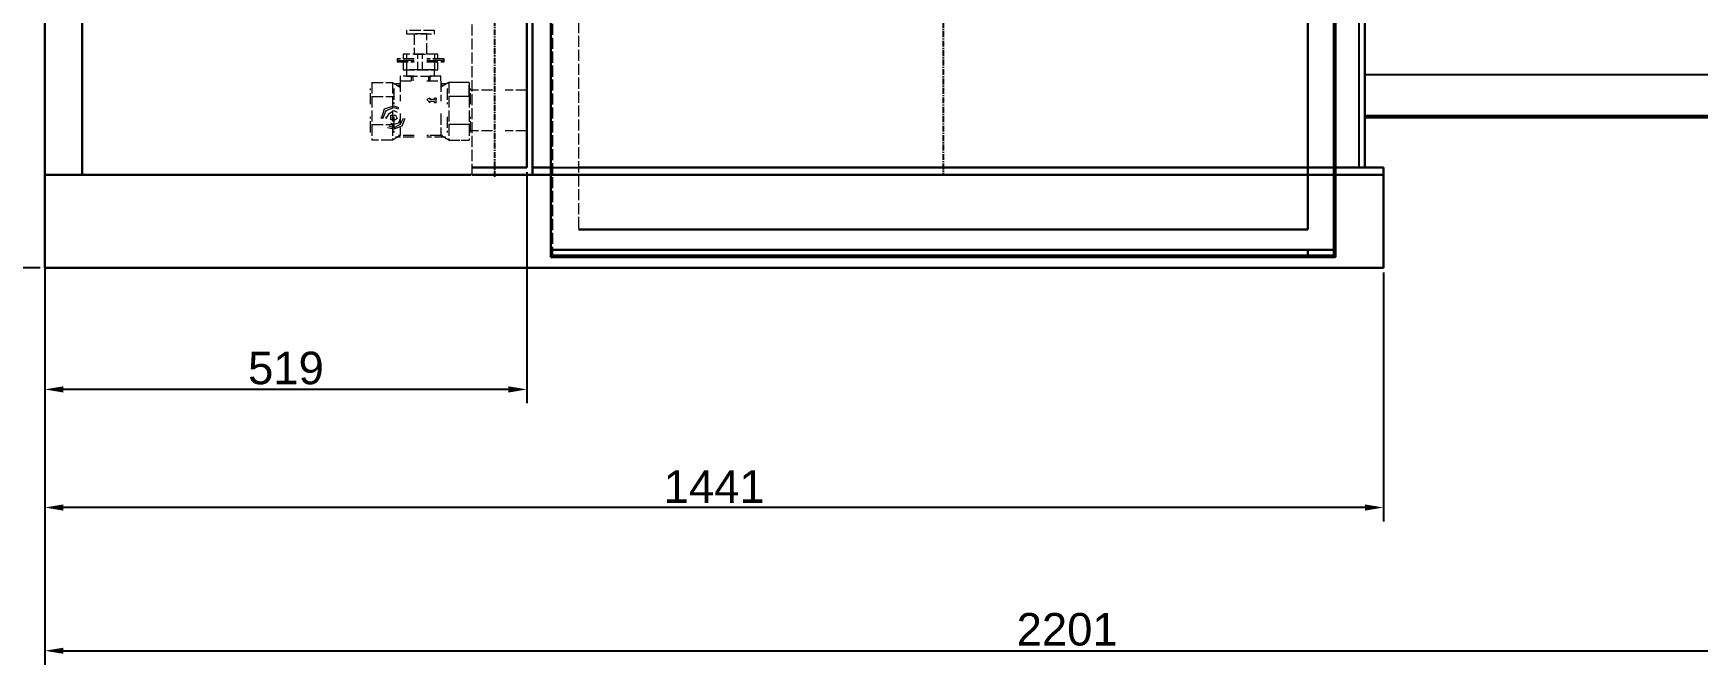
# Model space of a CAD drawing. Header units: millimetres. Extents: x 3151 to 13728, y 2378 to 9705.
# Drawn here: x 7918 to 9710, y 6109 to 6789 of the extents above; entities that cross this region are included whole.
import ezdxf

# ---------------------------------------------------------------- set-up
doc = ezdxf.new("R2010")
doc.units = ezdxf.units.MM
for name, pattern in [('ACAD_ISO02W100', [15, 12, -3]), ('CENTER', [50.8, 31.75, -6.35, 6.35, -6.35]), ('CENTERX2', [101.6, 63.5, -12.7, 12.7, -12.7]), ('DASHED', [0.75, 0.5, -0.25])]:
    doc.linetypes.add(name, pattern=pattern)
for name, color, linetype, lineweight in [('1', 4, 'Continuous', 53), ('标注、文本', 3, 'Continuous', 18), ('粗实线', 4, 'Continuous', 40)]:
    doc.layers.add(name, color=color, linetype=linetype, lineweight=lineweight)
doc.layers.add('3中心线层', color=1, linetype='CENTER')
doc.layers.add('4虚线层', color=6, linetype='DASHED')
doc.styles.get("Standard").update_dxf_attribs({"font": 'arial.ttf'})
doc.dimstyles.new('1-15', dxfattribs={"dimscale": 10, "dimtxt": 3.5, "dimasz": 2, "dimexe": 1.5, "dimexo": 0.5, "dimgap": 0.5, "dimtad": 1, "dimtoh": 1, "dimdec": 1, "dimdsep": 46, "dimtxsty": 'Standard', "dimcen": 2.5, "dimclrd": 3, "dimclre": 3, "dimclrt": 3, "dimadec": 0, "dimazin": 2, "dimtfac": 1, "dimtdec": 1, "dimtmove": 0, "dimatfit": 2, "dimfxl": 1, "dimarcsym": 0})

# ---------------------------------------------------------------- blocks, each defined once
blk = doc.blocks.new('*D78')
at = {"layer": 'Defpoints', "color": 0, "transparency": 16777216}
for p in [(7930.6, 6644.5), (8449.6, 6644.5), (7930.6, 6405.7)]:
    blk.add_point(p, dxfattribs=at)
at = {"layer": '标注、文本', "color": 3, "lineweight": -2, "transparency": 16777216}
for p, q in [((7930.6, 6639.5), (7930.6, 6390.7)), ((8449.6, 6639.5), (8449.6, 6390.7)), ((8429.6, 6405.7), (7950.6, 6405.7))]:
    blk.add_line(p, q, dxfattribs=at)
at = {"layer": '标注、文本', "color": 3, "transparency": 16777216}
for points in [[(7950.6, 6409), (7950.6, 6402.3), (7930.6, 6405.7)], [(8429.6, 6409), (8429.6, 6402.3), (8449.6, 6405.7)]]:
    blk.add_solid(points, dxfattribs=at)
at = {"layer": '标注、文本', "color": 3, "transparency": 16777216, "insert": (8190.1, 6428.5), "char_height": 35, "attachment_point": 5}
blk.add_mtext('519', dxfattribs=at)
blk = doc.blocks.new('*D79')
at = {"layer": 'Defpoints', "color": 0, "transparency": 16777216}
for p in [(7930.6, 6536.5), (9371.6, 6536.5), (7930.6, 6278.6)]:
    blk.add_point(p, dxfattribs=at)
at = {"layer": '标注、文本', "color": 3, "lineweight": -2, "transparency": 16777216}
for p, q in [((7930.6, 6531.5), (7930.6, 6263.6)), ((9371.6, 6531.5), (9371.6, 6263.6)), ((9351.6, 6278.6), (7950.6, 6278.6))]:
    blk.add_line(p, q, dxfattribs=at)
at = {"layer": '标注、文本', "color": 3, "transparency": 16777216}
for points in [[(7950.6, 6281.9), (7950.6, 6275.2), (7930.6, 6278.6)], [(9351.6, 6281.9), (9351.6, 6275.2), (9371.6, 6278.6)]]:
    blk.add_solid(points, dxfattribs=at)
at = {"layer": '标注、文本', "color": 3, "transparency": 16777216, "insert": (8651.1, 6301.1), "char_height": 35, "attachment_point": 5}
blk.add_mtext('1441', dxfattribs=at)
blk = doc.blocks.new('*D80')
at = {"layer": 'Defpoints', "color": 0, "transparency": 16777216}
for p in [(10131.6, 6699.5), (7930.6, 6536.5), (10131.6, 6124.4)]:
    blk.add_point(p, dxfattribs=at)
at = {"layer": '标注、文本', "color": 3, "lineweight": -2, "transparency": 16777216}
for p, q in [((10131.6, 6694.5), (10131.6, 6109.4)), ((7930.6, 6531.5), (7930.6, 6109.4)), ((7950.6, 6124.4), (10111.6, 6124.4))]:
    blk.add_line(p, q, dxfattribs=at)
at = {"layer": '标注、文本', "color": 3, "transparency": 16777216}
for points in [[(7950.6, 6127.7), (7950.6, 6121.1), (7930.6, 6124.4)], [(10111.6, 6127.7), (10111.6, 6121.1), (10131.6, 6124.4)]]:
    blk.add_solid(points, dxfattribs=at)
at = {"layer": '标注、文本', "color": 3, "transparency": 16777216, "insert": (9031.1, 6147.3), "char_height": 35, "attachment_point": 5}
blk.add_mtext('2201', dxfattribs=at)
blk = doc.blocks.new('*D57')
at = {"layer": 'Defpoints', "color": 0, "transparency": 16777216}
for p in [(7688.4, 8487.8), (7930.6, 8487.8), (7930.6, 6536.5)]:
    blk.add_point(p, dxfattribs=at)
at = {"layer": '标注、文本', "color": 3, "lineweight": -2, "transparency": 16777216}
for p, q in [((7925.6, 8487.8), (7673.4, 8487.8)), ((7688.4, 6556.5), (7688.4, 8467.8)), ((7925.6, 6536.5), (7673.4, 6536.5))]:
    blk.add_line(p, q, dxfattribs=at)
at = {"layer": '标注、文本', "color": 3, "transparency": 16777216}
for points in [[(7685.1, 8467.8), (7691.7, 8467.8), (7688.4, 8487.8)], [(7685.1, 6556.5), (7691.7, 6556.5), (7688.4, 6536.5)]]:
    blk.add_solid(points, dxfattribs=at)
at = {"layer": '标注、文本', "color": 3, "transparency": 16777216, "insert": (7665.5, 7512.1), "char_height": 35, "attachment_point": 5, "rotation": 90}
blk.add_mtext('1950', dxfattribs=at)

msp = doc.modelspace()

# ---------------------------------------------------------------- linework, layer by layer
at = {"color": 2, "linetype": 'ACAD_ISO02W100', "lineweight": 13}
for p, q in [((8390.596, 6636.453), (8390.596, 8457.805)), ((8477.096, 7969.249), (8477.096, 6549.837)), ((8505.096, 7941.249), (8505.096, 6577.837))]:
    msp.add_line(p, q, dxfattribs=at)
for points in [[(8319.818, 6791.793), (8319.818, 6788.423), (8350.156, 6788.423), (8350.156, 6791.793)], [(8328.245, 6788.423), (8328.245, 6766.512), (8341.729, 6766.512), (8341.729, 6788.423)], [(8319.818, 6749.658), (8319.818, 6742.916), (8350.156, 6742.916), (8350.156, 6749.658)], [(8302.964, 6697.41), (8302.964, 6700.781), (8306.335, 6700.781), (8308.02, 6700.781), (8309.706, 6697.41), (8308.02, 6695.724), (8306.335, 6695.724), (8302.964, 6695.724)], [(8304.65, 6697.41), (8304.65, 6699.095), (8306.335, 6699.095), (8306.335, 6697.41)]]:
    msp.add_lwpolyline(points, close=True, dxfattribs=at)
for points in [[(8309.706, 6761.456), (8309.706, 6759.77), (8328.245, 6759.77)], [(8328.245, 6761.456), (8309.706, 6761.456)], [(8309.706, 6759.77), (8309.706, 6758.085), (8328.245, 6758.085)], [(8328.245, 6759.77), (8309.706, 6759.77)], [(8353.527, 6761.456), (8353.527, 6766.512), (8316.448, 6766.512), (8316.448, 6761.456)], [(8316.448, 6758.085), (8316.448, 6749.658), (8353.527, 6749.658), (8353.527, 6758.085)], [(8341.729, 6759.77), (8360.268, 6759.77), (8360.268, 6761.456), (8341.729, 6761.456)], [(8341.729, 6758.085), (8360.268, 6758.085), (8360.268, 6759.77), (8341.729, 6759.77)], [(8313.077, 6742.916), (8313.077, 6737.86), (8328.245, 6737.86)], [(8328.245, 6742.916), (8313.077, 6742.916)], [(8313.077, 6737.86), (8313.077, 6715.949)], [(8341.729, 6737.86), (8356.898, 6737.86), (8356.898, 6742.916), (8341.729, 6742.916)], [(8356.898, 6737.86), (8356.898, 6715.949)], [(8281.054, 6712.579), (8281.054, 6729.433)], [(8282.739, 6736.175), (8282.739, 6721.006), (8304.65, 6721.006)], [(8282.739, 6736.175), (8282.739, 6721.006), (8282.739, 6690.668), (8282.739, 6673.814)], [(8304.65, 6736.175), (8304.65, 6721.006), (8304.65, 6690.668), (8304.65, 6673.814)], [(8365.325, 6736.175), (8365.325, 6721.006), (8365.325, 6690.668), (8365.325, 6673.814)], [(8387.235, 6736.175), (8387.235, 6721.006), (8387.235, 6690.668), (8387.235, 6673.814)], [(8388.921, 6712.579), (8388.921, 6729.433)], [(8412.517, 6727.747), (8388.921, 6727.747)], [(8449.596, 6727.747), (8426, 6727.747)], [(8292.852, 6697.41), (8296.222, 6707.522), (8306.335, 6710.893), (8311.391, 6709.208)], [(8294.537, 6697.41), (8297.908, 6705.837), (8306.335, 6709.208), (8311.391, 6707.522)], [(8297.908, 6697.41), (8301.279, 6702.466), (8306.335, 6705.837), (8309.706, 6704.151)], [(8313.077, 6702.466), (8313.077, 6678.87), (8304.65, 6673.814)], [(8345.1, 6719.32), (8341.729, 6717.635), (8345.1, 6714.264)], [(8345.1, 6719.32), (8345.1, 6717.635)], [(8345.1, 6714.264), (8345.1, 6715.949), (8350.156, 6715.949)], [(8351.841, 6719.32), (8350.156, 6719.32), (8350.156, 6717.635)], [(8351.841, 6714.264), (8350.156, 6714.264), (8350.156, 6715.949)], [(8351.841, 6719.32), (8351.841, 6717.635)], [(8356.898, 6702.466), (8356.898, 6678.87)], [(8282.739, 6690.668), (8304.65, 6690.668)], [(8292.852, 6697.41), (8292.852, 6699.095)], [(8294.537, 6697.41), (8294.537, 6699.095)], [(8318.133, 6697.41), (8314.762, 6688.983), (8306.335, 6685.612), (8299.593, 6687.297)], [(8316.448, 6697.41), (8313.077, 6690.668), (8306.335, 6687.297), (8301.279, 6688.983)], [(8313.077, 6697.41), (8311.391, 6692.354), (8306.335, 6690.668), (8302.964, 6692.354)], [(8306.335, 6699.095), (8306.335, 6682.241)], [(8363.639, 6699.095), (8363.639, 6682.241)], [(8412.517, 6683.926), (8388.921, 6683.926)], [(8449.596, 6683.926), (8426, 6683.926)], [(8328.245, 6677.185), (8308.02, 6677.185)], [(8328.245, 6678.87), (8311.391, 6678.87)], [(8328.245, 6678.87), (8313.077, 6678.87)], [(8358.583, 6678.87), (8341.729, 6678.87)], [(8361.954, 6677.185), (8341.729, 6677.185)]]:
    msp.add_lwpolyline(points, dxfattribs=at)
for points in [[(8319.818, 6766.512), (8319.818, 6766.512), (8319.818, 6761.456), (8319.818, 6761.456)], [(8319.818, 6758.085), (8319.818, 6758.085), (8319.818, 6749.658), (8319.818, 6749.658)], [(8331.616, 6766.512), (8331.616, 6766.512), (8331.616, 6761.456), (8331.616, 6761.456)], [(8331.616, 6758.085), (8331.616, 6758.085), (8331.616, 6749.658), (8331.616, 6749.658)], [(8336.673, 6766.512), (8336.673, 6766.512), (8336.673, 6761.456), (8336.673, 6761.456)], [(8336.673, 6758.085), (8336.673, 6758.085), (8336.673, 6749.658), (8336.673, 6749.658)], [(8350.156, 6766.512), (8350.156, 6766.512), (8350.156, 6761.456), (8350.156, 6761.456)], [(8350.156, 6758.085), (8350.156, 6758.085), (8350.156, 6749.658), (8350.156, 6749.658)], [(8324.875, 6742.916), (8324.875, 6742.916), (8324.875, 6737.86), (8324.875, 6737.86)], [(8326.56, 6742.916), (8326.56, 6742.916), (8326.56, 6737.86), (8326.56, 6737.86)], [(8343.414, 6742.916), (8343.414, 6742.916), (8343.414, 6737.86), (8343.414, 6737.86)], [(8345.1, 6742.916), (8345.1, 6742.916), (8345.1, 6737.86), (8345.1, 6737.86)], [(8282.739, 6736.175), (8282.739, 6736.175), (8304.65, 6736.175), (8304.65, 6736.175)], [(8304.65, 6736.175), (8304.65, 6736.175), (8313.077, 6731.118), (8313.077, 6731.118)], [(8306.335, 6729.433), (8306.335, 6729.433), (8306.335, 6712.579), (8306.335, 6712.579)], [(8313.077, 6734.489), (8313.077, 6734.489), (8308.02, 6734.489), (8308.02, 6734.489)], [(8313.077, 6732.804), (8313.077, 6732.804), (8311.391, 6732.804), (8311.391, 6732.804)], [(8365.325, 6736.175), (8365.325, 6736.175), (8356.898, 6731.118), (8356.898, 6731.118)], [(8361.954, 6734.489), (8361.954, 6734.489), (8356.898, 6734.489), (8356.898, 6734.489)], [(8358.583, 6732.804), (8358.583, 6732.804), (8356.898, 6732.804), (8356.898, 6732.804)], [(8363.639, 6729.433), (8363.639, 6729.433), (8363.639, 6712.579), (8363.639, 6712.579)], [(8377.123, 6736.175), (8377.123, 6736.175), (8365.325, 6736.175), (8365.325, 6736.175)], [(8377.123, 6721.006), (8377.123, 6721.006), (8365.325, 6721.006), (8365.325, 6721.006)], [(8387.235, 6736.175), (8387.235, 6736.175), (8377.123, 6736.175), (8377.123, 6736.175)], [(8387.235, 6721.006), (8387.235, 6721.006), (8377.123, 6721.006), (8377.123, 6721.006)], [(8387.235, 6721.006), (8387.235, 6721.006), (8387.235, 6736.175), (8387.235, 6736.175)], [(8350.156, 6717.635), (8350.156, 6717.635), (8345.1, 6717.635), (8345.1, 6717.635)], [(8351.841, 6714.264), (8351.841, 6714.264), (8351.841, 6717.635), (8351.841, 6717.635)], [(8281.054, 6682.241), (8281.054, 6682.241), (8281.054, 6699.095), (8281.054, 6699.095)], [(8297.908, 6697.41), (8297.908, 6697.41), (8297.908, 6699.095), (8297.908, 6699.095)], [(8377.123, 6690.668), (8377.123, 6690.668), (8365.325, 6690.668), (8365.325, 6690.668)], [(8387.235, 6690.668), (8387.235, 6690.668), (8377.123, 6690.668), (8377.123, 6690.668)], [(8388.921, 6682.241), (8388.921, 6682.241), (8388.921, 6699.095), (8388.921, 6699.095)], [(8304.65, 6673.814), (8304.65, 6673.814), (8282.739, 6673.814), (8282.739, 6673.814)], [(8356.898, 6678.87), (8356.898, 6678.87), (8341.729, 6678.87), (8341.729, 6678.87)], [(8365.325, 6673.814), (8365.325, 6673.814), (8356.898, 6678.87), (8356.898, 6678.87)], [(8365.325, 6673.814), (8365.325, 6673.814), (8378.808, 6673.814), (8378.808, 6673.814)], [(8378.808, 6673.814), (8378.808, 6673.814), (8387.235, 6673.814), (8387.235, 6673.814)]]:
    msp.add_open_spline(points, degree=3, dxfattribs=at)
at = {"layer": '1', "color": 1, "linetype": 'CENTERX2', "lineweight": -3, "ltscale": 0.1}
for p, q in [((8415.015, 6634.453), (8415.015, 8487.805)), ((8415.015, 6634.453), (8415.015, 8487.805)), ((8897.596, 8487.805), (8897.596, 6636.453))]:
    msp.add_line(p, q, dxfattribs=at)
at = {"layer": '1', "ltscale": 4}
msp.add_line((9351.596, 6699.5), (10131.577, 6699.5), dxfattribs=at)
at = {"layer": '3中心线层', "ltscale": 40}
msp.add_line((9351.596, 6744.5), (10131.577, 6744.5), dxfattribs=at)
at = {"layer": '4虚线层'}
for p, q in [((8455.596, 8487.805), (8455.596, 6644.453)), ((9345.596, 6644.453), (9345.596, 8346.587)), ((8455.596, 6644.453), (9371.596, 6644.453))]:
    msp.add_line(p, q, dxfattribs=at)
at = {"layer": '4虚线层', "ltscale": 5}
msp.add_line((8455.596, 8379.453), (8455.596, 6644.453), dxfattribs=at)
at = {"layer": '标注、文本', "color": 4, "lineweight": 30}
for p, q in [((7930.596, 8487.805), (7930.596, 6536.453)), ((8455.596, 8487.805), (8455.596, 6636.453)), ((9351.596, 6644.453), (9351.596, 8344.587)), ((8475.096, 7971.249), (8475.096, 6547.837)), ((9318.096, 6549.837), (9318.096, 7969.249)), ((9320.096, 6547.837), (9320.096, 7971.249)), ((9290.096, 6577.837), (9290.096, 7941.249)), ((8389.597, 6636.453), (7930.596, 6636.453)), ((8455.596, 6644.453), (8477.096, 6644.453)), ((8455.596, 6636.453), (9371.596, 6636.453)), ((8505.096, 6644.453), (9371.596, 6644.453)), ((9371.596, 6644.453), (9371.596, 6636.453)), ((9371.596, 6536.453), (9371.596, 6636.453)), ((9290.096, 6577.837), (8505.096, 6577.837)), ((9320.096, 6577.837), (9318.096, 6577.837)), ((9320.096, 6547.837), (8475.096, 6547.837)), ((9320.096, 6555.837), (8477.096, 6555.837)), ((9318.096, 6549.837), (8477.096, 6549.837)), ((9290.096, 6547.837), (9290.096, 6555.837)), ((7930.596, 6536.453), (9371.596, 6536.453))]:
    msp.add_line(p, q, dxfattribs=at)
at = {"layer": '粗实线', "lineweight": 30}
for p, q in [((7970.596, 6636.453), (7970.596, 8487.805)), ((8449.596, 8487.805), (8449.596, 6644.453)), ((8449.596, 6644.453), (8390.596, 6644.453)), ((8455.596, 6636.453), (8390.596, 6636.453))]:
    msp.add_line(p, q, dxfattribs=at)

# ---------------------------------------------------------------- dimensions: what is measured, and where the dimension line sits
at = {"layer": '标注、文本'}
dim = msp.add_linear_dim(base=(7688.416, 8487.805), p1=(7930.596, 6536.453), p2=(7930.596, 8487.805), angle=90, text='1950', dimstyle='1-15', dxfattribs=at)
dim.commit()
dim.dimension.update_dxf_attribs({"geometry": '*D57', "text_midpoint": (7665.546, 7512.129)})
for base, p1, p2, picture, middle in [((10131.577, 6124.391), (7930.596, 6536.453), (10131.577, 6699.5), '*D80', (9031.087, 6147.261)), ((7930.596, 6405.676), (8449.596, 6644.453), (7930.596, 6644.453), '*D78', (8190.096, 6428.547)), ((7930.596, 6278.561), (9371.596, 6536.453), (7930.596, 6536.453), '*D79', (8651.096, 6301.132))]:
    dim = msp.add_linear_dim(base=base, p1=p1, p2=p2, angle=180, dimstyle='1-15', dxfattribs=at)
    dim.commit()
    dim.dimension.update_dxf_attribs({"geometry": picture, "text_midpoint": middle})

doc.saveas('drawing.dxf')
